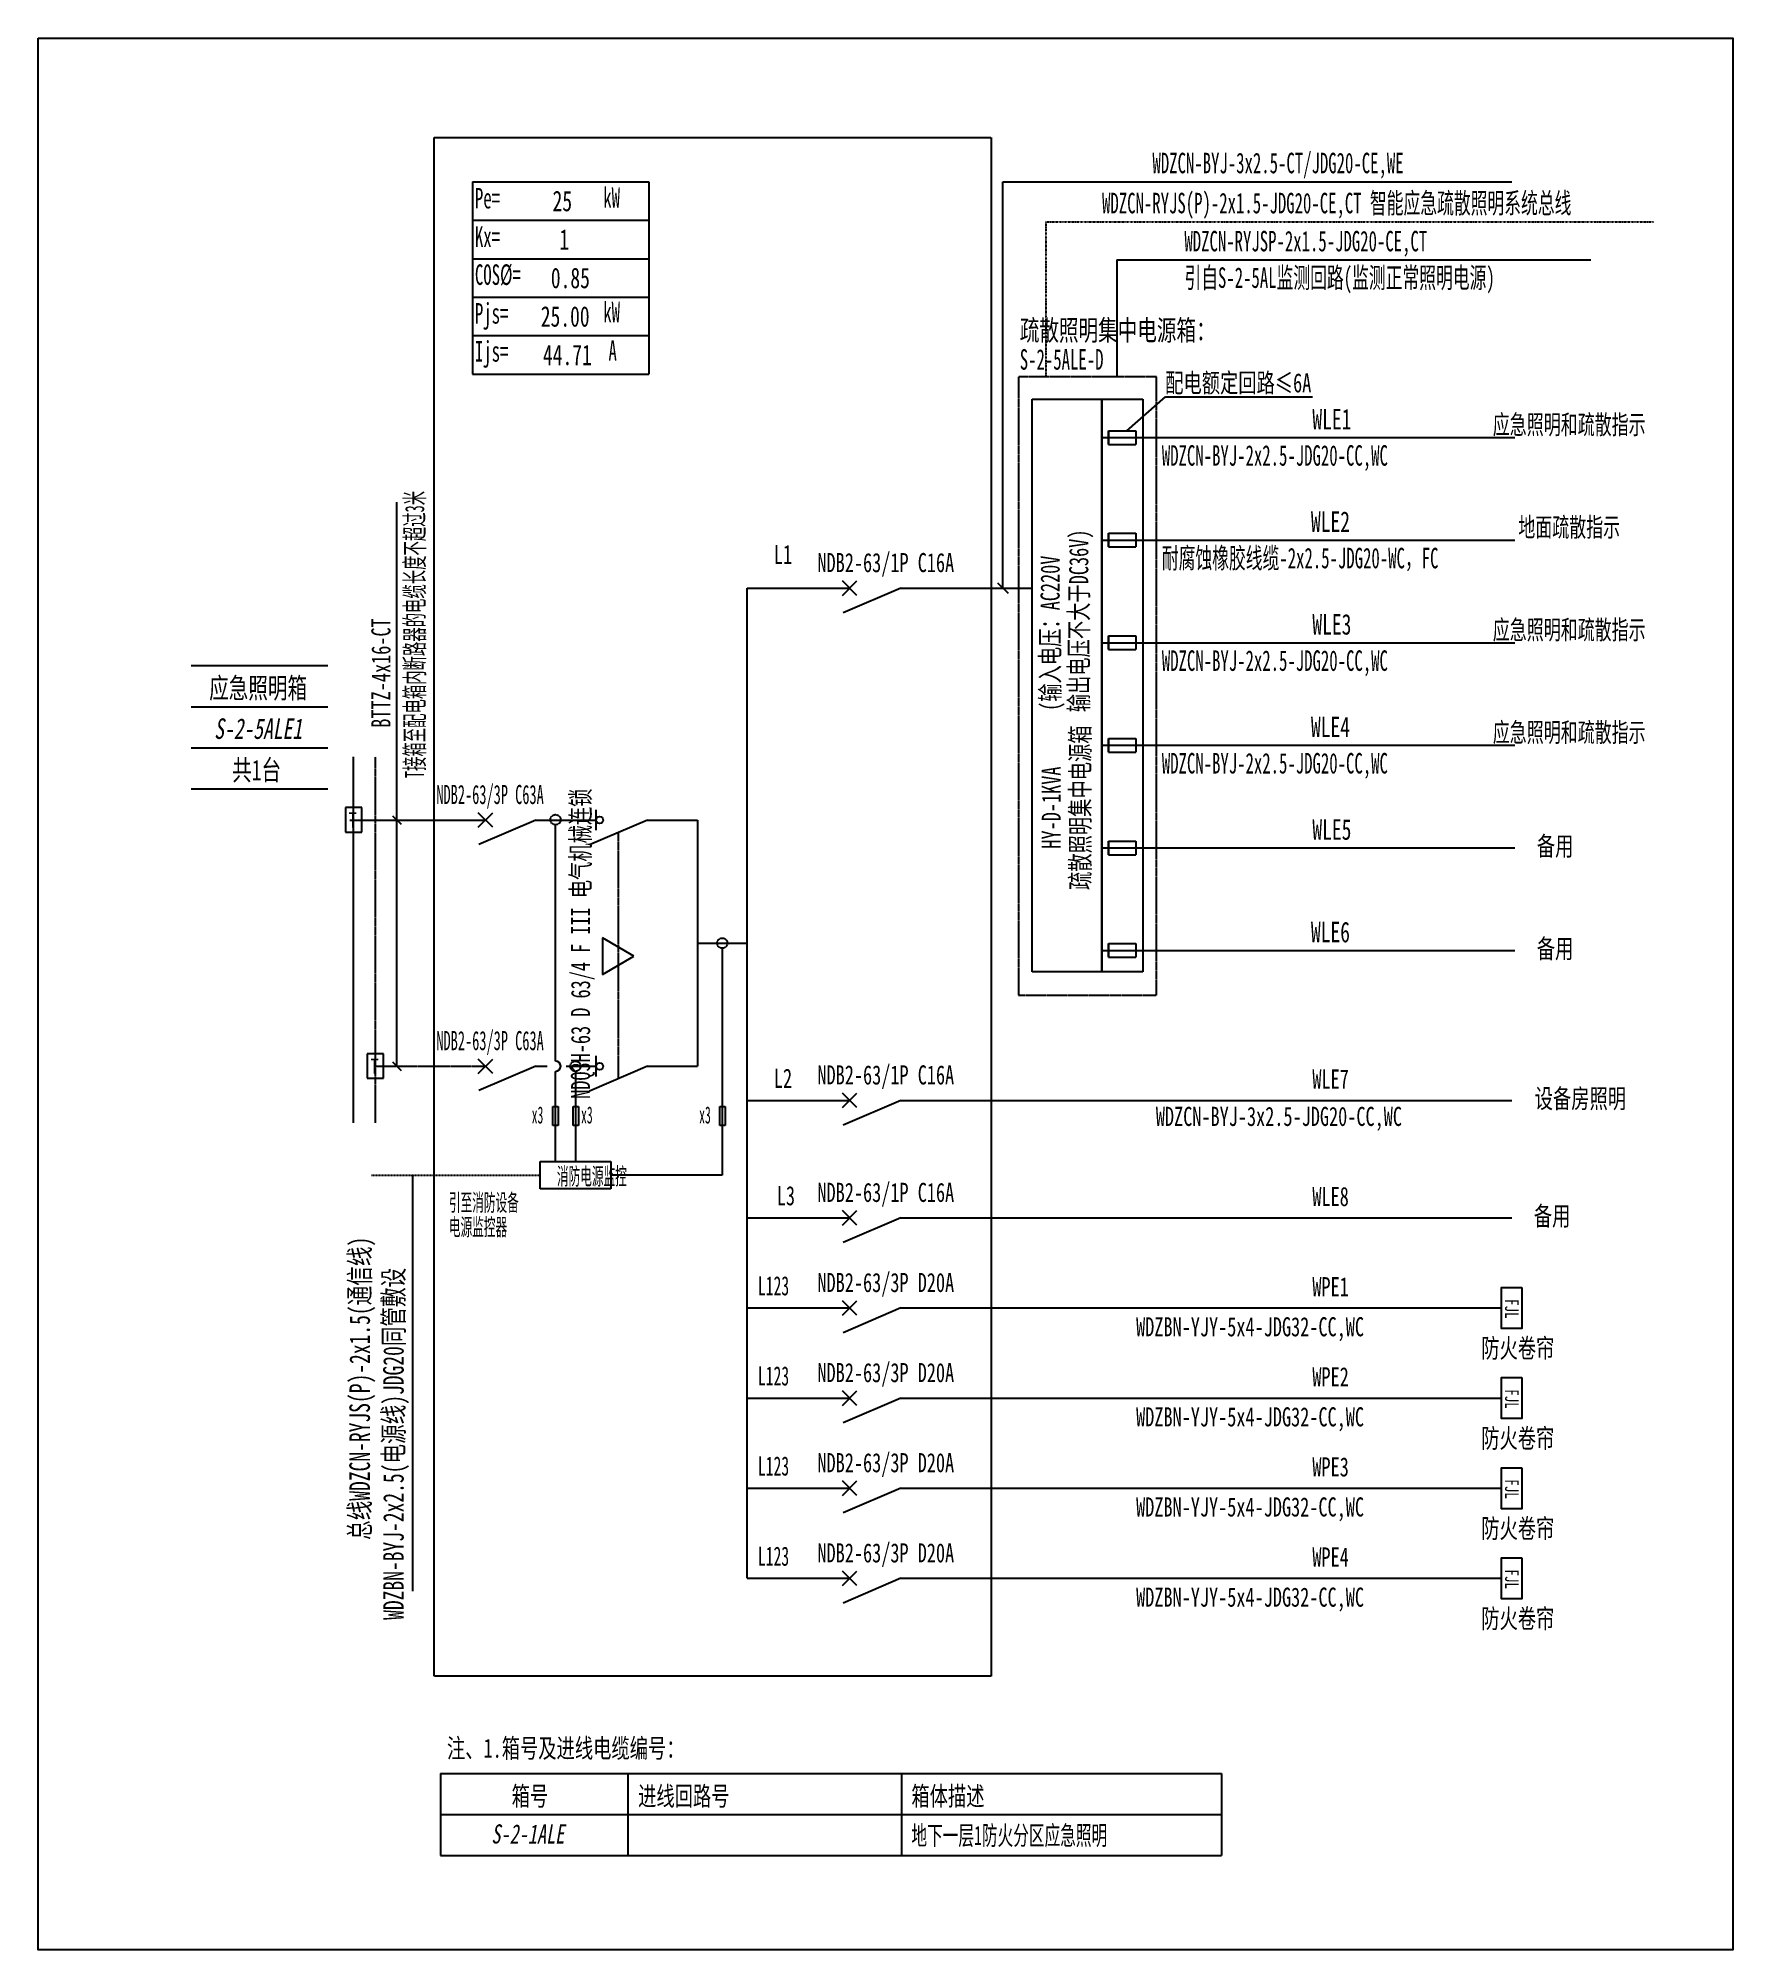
# Model space of a CAD drawing. Extents: x 235528 to 237787, y 348787 to 351335.
import ezdxf
from ezdxf.enums import TextEntityAlignment as Align

# ---------------------------------------------------------------- set-up
doc = ezdxf.new("R2010")
doc.units = 0
doc.header["$MEASUREMENT"] = 0
for name, pattern in [('_点划线L', [1.9, 1.5, -0.17, 0.06, -0.17]), ('_虚线S', [0.25, 0.125, -0.125]), ('DASH', [0.35, 0.25, -0.1]), ('DASHED', [0.75, 0.5, -0.25]), ('DIVIDE', [1.25, 0.5, -0.25, 0, -0.25, 0, -0.25])]:
    doc.linetypes.add(name, pattern=pattern)
for name, color, linetype in [('D_E_Eqpm(强电设备)', 100, 'Continuous'), ('D_E_Eqpm（强电设备）', 100, 'Continuous'), ('D_E_Text(强电文字)', 51, 'Continuous'), ('D_E_Text（强电文字）', 51, 'Continuous'), ('D_E_Wire(强电线缆)', 10, 'Continuous'), ('D_E_Wire（强电线缆）', 10, 'Continuous'), ('D_El_Wire（弱电线缆）', 10, 'Continuous'), ('D_T_TableDim（表格尺寸）', 255, 'Continuous'), ('DQ_Eqpm', 100, 'Continuous'), ('FL04GGFW_E72-配电箱系统图-塔楼部分$0$D_E_Eqpm（强电设备）', 100, 'Continuous'), ('FL09U293_E72-地下室配电箱系统图$0$D_E_Eqpm（强电设备）', 100, 'Continuous'), ('FL09U293_E72-地下室配电箱系统图$0$D_E_Text（强电文字）', 51, 'Continuous'), ('FL09U293_E72-地下室配电箱系统图$0$D_T_TableDim（表格尺寸）', 255, 'Continuous'), ('系统图', 220, 'Continuous')]:
    doc.layers.add(name, color=color, linetype=linetype)
doc.styles.add('FL09U293_E72-地下室配电箱系统图$0$FL04GGFW_E72-配电箱系统图-塔楼部分$0$电气', font='', dxfattribs={"width": 0.7})
doc.styles.add('FL09U293_E72-地下室配电箱系统图$0$FL04GGFW_E72-配电箱系统图-塔楼部分$0$电气箱', font='simhei.ttf', dxfattribs={"width": 0.8, "oblique": 10})
doc.styles.add('FL09U293_E72-地下室配电箱系统图$0$电气', font='', dxfattribs={"width": 0.7})
doc.styles.add('FL09U293_E72-地下室配电箱系统图$0$电气箱', font='simhei.ttf', dxfattribs={"width": 0.8, "oblique": 10})
doc.styles.add('HZ', font='', dxfattribs={"width": 0.7, "height": 400})
doc.styles.add('电气', font='', dxfattribs={"width": 0.7})
doc.styles.get('FL09U293_E72-地下室配电箱系统图$0$FL04GGFW_E72-配电箱系统图-塔楼部分$0$电气').set_extended_font_data('SimSun')
doc.styles.get('FL09U293_E72-地下室配电箱系统图$0$电气').set_extended_font_data('SimSun')
doc.styles.get('HZ').set_extended_font_data('SimSun')
doc.styles.get('电气').set_extended_font_data('SimSun')

msp = doc.modelspace()

# ---------------------------------------------------------------- linework, layer by layer
at = {"layer": 'D_E_Eqpm(强电设备)'}
for p, q in [((236599.7, 350592.4, 0), (236619, 350611.8, 0)), ((236619, 350592.4, 0), (236599.7, 350611.8, 0)), ((236677.7, 350602.1, 0), (236600.6, 350569, 0)), ((236114.2, 350283.2, 0), (236133.5, 350302.5, 0)), ((236133.5, 350283.2, 0), (236114.2, 350302.5, 0)), ((236271.5, 350279.2, 0), (236271.5, 350306.5, 0)), ((236114.2, 349955, 0), (236133.5, 349974.3, 0)), ((236133.5, 349955, 0), (236114.2, 349974.3, 0)), ((236271.5, 349951, 0), (236271.5, 349978.4, 0)), ((236599.7, 349909.6, 0), (236619, 349928.9, 0)), ((236619, 349909.6, 0), (236599.7, 349928.9, 0)), ((236677.7, 349919.2, 0), (236600.6, 349886.1, 0)), ((236599.7, 349753, 0), (236619, 349772.3, 0)), ((236619, 349753, 0), (236599.7, 349772.3, 0)), ((236677.7, 349762.6, 0), (236600.6, 349729.6, 0)), ((236599.7, 349632.9, 0), (236619, 349652.2, 0)), ((236619, 349632.9, 0), (236599.7, 349652.2, 0)), ((236677.7, 349642.5, 0), (236600.6, 349609.4, 0)), ((236599.7, 349512.7, 0), (236619, 349532.1, 0)), ((236619, 349512.7, 0), (236599.7, 349532.1, 0)), ((236677.7, 349522.4, 0), (236600.6, 349489.3, 0)), ((236599.7, 349392.6, 0), (236619, 349412, 0)), ((236619, 349392.6, 0), (236599.7, 349412, 0)), ((236677.7, 349402.3, 0), (236600.6, 349369.2, 0)), ((236599.7, 349272.5, 0), (236619, 349291.8, 0)), ((236619, 349272.5, 0), (236599.7, 349291.8, 0)), ((236677.7, 349282.2, 0), (236600.6, 349249.1, 0))]:
    msp.add_line(p, q, dxfattribs=at)
for centre in [(236276.1, 350292.9, 0), (236276.1, 349964.7, 0)]:
    msp.add_circle(centre, 4.65, dxfattribs=at)
at = {"layer": 'D_E_Eqpm（强电设备）'}
for p, q in [((236853, 350090.5, 0), (236853, 350853.8, 0)), ((236853, 350853.8, 0), (236945.6, 350853.8, 0)), ((236945.6, 350853.8, 0), (236945.6, 350090.5, 0)), ((236339.8, 350292.9, 0), (236262.6, 350259.8, 0)), ((236321.9, 350111.6, 0), (236279.8, 350136, 0)), ((236279.8, 350136, 0), (236279.8, 350087.2, 0)), ((236279.8, 350087.2, 0), (236321.9, 350111.6, 0)), ((236945.6, 350090.5, 0), (236853, 350090.5, 0)), ((236339.8, 349964.7, 0), (236262.6, 349931.6, 0))]:
    msp.add_line(p, q, dxfattribs=at)
at = {"layer": 'D_E_Eqpm（强电设备）', "linetype": 'DASH'}
msp.add_line((236301.2, 349948.1, 0), (236301.2, 350276.3, 0), dxfattribs=at)
at = {"layer": 'D_E_Eqpm（强电设备）', "elevation": 0}
for points in [[(237505.9, 349669.9), (237505.9, 349615.2), (237478.6, 349615.2), (237478.6, 349669.9)], [(237505.9, 349549.8), (237505.9, 349495.1), (237478.6, 349495.1), (237478.6, 349549.8)], [(237505.9, 349429.6), (237505.9, 349374.9), (237478.6, 349374.9), (237478.6, 349429.6)], [(237505.9, 349309.5), (237505.9, 349254.8), (237478.6, 349254.8), (237478.6, 349309.5)]]:
    msp.add_lwpolyline(points, close=True, dxfattribs=at)
at = {"layer": 'D_E_Text(强电文字)', "color": 51}
for p, q in [((236005.8, 349964.7, 0), (236005.8, 350716.8, 0)), ((236000.1, 350298.6, 0), (236011.5, 350287.2, 0)), ((236000.1, 349970.4, 0), (236011.5, 349959, 0)), ((236026.5, 349819.5, 0), (236026.5, 349265, 0))]:
    msp.add_line(p, q, dxfattribs=at)
at = {"layer": 'D_E_Text（强电文字）'}
for p, q in [((236106.4, 351143.7, 0), (236341.5, 351143.7, 0)), ((236106.4, 351143.7, 0), (236106.4, 350887.3, 0)), ((236341.5, 351143.7, 0), (236341.5, 350887.3, 0)), ((236813.8, 351143.7, 0), (237492.6, 351143.7, 0)), ((236813.8, 350602.1, 0), (236813.8, 351143.7, 0)), ((236106.4, 351092.4, 0), (236341.5, 351092.4, 0)), ((236106.4, 351041.1, 0), (236341.5, 351041.1, 0)), ((236106.4, 350989.8, 0), (236341.5, 350989.8, 0)), ((236106.4, 350938.6, 0), (236341.5, 350938.6, 0)), ((236106.4, 350887.3, 0), (236341.5, 350887.3, 0)), ((236979, 350811.8, 0), (237030.7, 350857, 0)), ((237030.7, 350857, 0), (237226.6, 350857, 0)), ((236806.8, 350609.1, 0), (236820.7, 350595.1, 0))]:
    msp.add_line(p, q, dxfattribs=at)
at = {"layer": 'D_E_Wire(强电线缆)'}
for p, q in [((235948, 349889.4, 0), (235948, 350377.2, 0)), ((235942.8, 350292.9, 0), (236123.8, 350292.9, 0)), ((236190.8, 350292.9, 0), (236271.5, 350292.9, 0)), ((236339.8, 350292.9, 0), (236406.6, 350292.9, 0)), ((236190.8, 349964.7, 0), (236206.2, 349964.7, 0)), ((236231.5, 349964.7, 0), (236271.5, 349964.7, 0)), ((236339.8, 349964.7, 0), (236406.6, 349964.7, 0))]:
    msp.add_line(p, q, dxfattribs=at)
at = {"layer": 'D_E_Wire(强电线缆)', "linetype": 'DASH'}
for p, q in [((235977.1, 349889.4, 0), (235977.1, 350377.2, 0)), ((235977.1, 349964.7, 0), (236123.8, 349964.7, 0))]:
    msp.add_line(p, q, dxfattribs=at)
at = {"layer": 'D_E_Wire（强电线缆）', "color": 10}
for p, q in [((236965.8, 351039.4, 0), (236965.8, 350883.6, 0)), ((236965.8, 351039.4, 0), (237597.9, 351039.4, 0)), ((236945.6, 350802.7, 0), (237496.5, 350802.7, 0)), ((236945.6, 350666, 0), (237496.5, 350666, 0)), ((236945.6, 350529.2, 0), (237496.5, 350529.2, 0)), ((236945.6, 350392.5, 0), (237496.5, 350392.5, 0)), ((236945.6, 350255.7, 0), (237496.5, 350255.7, 0)), ((236945.6, 350119, 0), (237496.5, 350119, 0))]:
    msp.add_line(p, q, dxfattribs=at)
at = {"layer": 'D_E_Wire（强电线缆）'}
for p, q in [((236472.6, 349282.2, 0), (236472.6, 350602.1, 0)), ((236472.6, 350602.1, 0), (236609.4, 350602.1, 0)), ((236677.7, 350602.1, 0), (236853, 350602.1, 0)), ((236406.6, 350292.9, 0), (236406.6, 349964.7, 0)), ((236406.6, 350128.8, 0), (236472.6, 350128.8, 0)), ((236439.6, 350121.9, 0), (236439.6, 349819.5, 0)), ((236243.8, 349957.8, 0), (236243.8, 349837.8, 0)), ((236472.6, 349919.2, 0), (236609.4, 349919.2, 0)), ((236677.7, 349919.2, 0), (237492.6, 349919.2, 0)), ((236213.7, 349911, 0), (236220.9, 349911, 0)), ((236213.7, 349885.8, 0), (236213.7, 349911, 0)), ((236220.9, 349911, 0), (236220.9, 349885.8, 0)), ((236240.7, 349911, 0), (236247.9, 349911, 0)), ((236240.7, 349885.8, 0), (236240.7, 349911, 0)), ((236247.9, 349911, 0), (236247.9, 349885.8, 0)), ((236436.2, 349911, 0), (236443.4, 349911, 0)), ((236436.2, 349885.8, 0), (236436.2, 349911, 0)), ((236443.4, 349911, 0), (236443.4, 349885.8, 0)), ((236220.9, 349885.8, 0), (236213.7, 349885.8, 0)), ((236247.9, 349885.8, 0), (236240.7, 349885.8, 0)), ((236443.4, 349885.8, 0), (236436.2, 349885.8, 0)), ((236472.6, 349762.6, 0), (236609.4, 349762.6, 0)), ((236677.7, 349762.6, 0), (237492.6, 349762.6, 0)), ((236472.6, 349642.5, 0), (236609.4, 349642.5, 0)), ((236677.7, 349642.5, 0), (237478.6, 349642.5, 0)), ((236472.6, 349522.4, 0), (236609.4, 349522.4, 0)), ((236677.7, 349522.4, 0), (237478.6, 349522.4, 0)), ((236472.6, 349402.3, 0), (236609.4, 349402.3, 0)), ((236677.7, 349402.3, 0), (237478.6, 349402.3, 0)), ((236472.6, 349282.2, 0), (236609.4, 349282.2, 0)), ((236677.7, 349282.2, 0), (237478.6, 349282.2, 0))]:
    msp.add_line(p, q, dxfattribs=at)
at = {"layer": 'D_E_Wire（强电线缆）', "linetype": '_点划线L'}
for p, q in [((236217.3, 349971.5, 0), (236217.3, 350286.4, 0)), ((236217.3, 349837.8, 0), (236217.3, 349957.8, 0)), ((236196.6, 349837.8, 0), (236291.1, 349837.8, 0)), ((236196.6, 349801.3, 0), (236196.6, 349837.8, 0)), ((236291.1, 349837.8, 0), (236291.1, 349801.3, 0)), ((236439.6, 349819.5, 0), (236291.1, 349819.5, 0)), ((236291.1, 349801.3, 0), (236196.6, 349801.3, 0))]:
    msp.add_line(p, q, dxfattribs=at)
at = {"layer": 'D_E_Wire（强电线缆）', "linetype": '_虚线S'}
msp.add_line((235972, 349819.5, 0), (236196.6, 349819.5, 0), dxfattribs=at)
at = {"layer": 'D_E_Wire（强电线缆）', "linetype": '_点划线L'}
for centre in [(236217.3, 350293.3, 0), (236439.6, 350128.8, 0), (236243.8, 349964.7, 0)]:
    msp.add_circle(centre, 6.84, dxfattribs=at)
at = {"layer": 'D_E_Wire（强电线缆）'}
msp.add_arc((236217.3, 349964.7, 0), 6.84, 270, 90, dxfattribs=at)
at = {"layer": 'D_El_Wire（弱电线缆）', "color": 200, "linetype": 'DIVIDE'}
for q in [(237681.6, 351090.2, 0), (236871.2, 350883.6, 0)]:
    msp.add_line((236871.2, 351090.2, 0), q, dxfattribs=at)
at = {"layer": 'D_T_TableDim（表格尺寸）', "linetype": 'DASHED'}
for p, q in [((236055.6, 349151.9, 0), (236055.6, 351202.5, 0)), ((236055.6, 351202.5, 0), (236798, 351202.5, 0)), ((236798, 351202.5, 0), (236798, 349151.9, 0)), ((236798, 349151.9, 0), (236055.6, 349151.9, 0))]:
    msp.add_line(p, q, dxfattribs=at)
at = {"layer": 'D_T_TableDim（表格尺寸）', "linetype": 'DASH'}
for p, q in [((237018.5, 350883.6, 0), (236834.7, 350883.6, 0)), ((236834.7, 350883.6, 0), (236834.7, 350059.3, 0)), ((237018.5, 350059.3, 0), (237018.5, 350883.6, 0)), ((236834.7, 350059.3, 0), (237018.5, 350059.3, 0))]:
    msp.add_line(p, q, dxfattribs=at)
at = {"layer": 'DQ_Eqpm'}
for p, q in [((235958.9, 350309.6, 0), (235937.1, 350309.6, 0)), ((235937.1, 350309.6, 0), (235937.1, 350276.8, 0)), ((235958.9, 350276.8, 0), (235958.9, 350309.6, 0)), ((235937.1, 350276.8, 0), (235958.9, 350276.8, 0)), ((235988.1, 349981.4, 0), (235966.2, 349981.4, 0)), ((235966.2, 349981.4, 0), (235966.2, 349948.6, 0)), ((235988.1, 349948.6, 0), (235988.1, 349981.4, 0)), ((235966.2, 349948.6, 0), (235988.1, 349948.6, 0))]:
    msp.add_line(p, q, dxfattribs=at)
at = {"layer": 'FL04GGFW_E72-配电箱系统图-塔楼部分$0$D_E_Eqpm（强电设备）'}
for p, q in [((236945.6, 350090.5, 0), (236945.6, 350853.8, 0)), ((236945.6, 350853.8, 0), (237000.3, 350853.8, 0)), ((237000.3, 350853.8, 0), (237000.3, 350090.5, 0)), ((236954.7, 350811.8, 0), (236991.2, 350811.8, 0)), ((236954.7, 350811.8, 0), (236954.7, 350811.8, 0)), ((236954.7, 350811.8, 0), (236954.7, 350793.6, 0)), ((236954.7, 350793.6, 0), (236954.7, 350811.8, 0)), ((236991.2, 350811.8, 0), (236991.2, 350793.6, 0)), ((236954.7, 350793.6, 0), (236991.2, 350793.6, 0)), ((236954.7, 350793.6, 0), (236954.7, 350793.6, 0)), ((236954.7, 350675.1, 0), (236991.2, 350675.1, 0)), ((236954.7, 350675.1, 0), (236954.7, 350675.1, 0)), ((236954.7, 350675.1, 0), (236954.7, 350656.9, 0)), ((236954.7, 350656.9, 0), (236954.7, 350675.1, 0)), ((236954.7, 350656.9, 0), (236991.2, 350656.9, 0)), ((236954.7, 350656.9, 0), (236954.7, 350656.9, 0)), ((236991.2, 350675.1, 0), (236991.2, 350656.9, 0)), ((236954.7, 350538.3, 0), (236991.2, 350538.3, 0)), ((236954.7, 350538.3, 0), (236954.7, 350538.3, 0)), ((236954.7, 350538.3, 0), (236954.7, 350520.1, 0)), ((236954.7, 350520.1, 0), (236954.7, 350538.3, 0)), ((236991.2, 350538.3, 0), (236991.2, 350520.1, 0)), ((236954.7, 350520.1, 0), (236991.2, 350520.1, 0)), ((236954.7, 350520.1, 0), (236954.7, 350520.1, 0)), ((236954.7, 350401.6, 0), (236991.2, 350401.6, 0)), ((236954.7, 350401.6, 0), (236954.7, 350401.6, 0)), ((236954.7, 350401.6, 0), (236954.7, 350383.4, 0)), ((236954.7, 350383.4, 0), (236954.7, 350401.6, 0)), ((236991.2, 350401.6, 0), (236991.2, 350383.4, 0)), ((236954.7, 350383.4, 0), (236991.2, 350383.4, 0)), ((236954.7, 350383.4, 0), (236954.7, 350383.4, 0)), ((236954.7, 350264.9, 0), (236991.2, 350264.9, 0)), ((236954.7, 350264.9, 0), (236954.7, 350264.9, 0)), ((236954.7, 350264.9, 0), (236954.7, 350246.6, 0)), ((236954.7, 350246.6, 0), (236954.7, 350264.9, 0)), ((236991.2, 350264.9, 0), (236991.2, 350246.6, 0)), ((236954.7, 350246.6, 0), (236991.2, 350246.6, 0)), ((236954.7, 350246.6, 0), (236954.7, 350246.6, 0)), ((236954.7, 350128.1, 0), (236991.2, 350128.1, 0)), ((236954.7, 350128.1, 0), (236954.7, 350128.1, 0)), ((236954.7, 350128.1, 0), (236954.7, 350109.9, 0)), ((236954.7, 350109.9, 0), (236954.7, 350128.1, 0)), ((236991.2, 350128.1, 0), (236991.2, 350109.9, 0)), ((236954.7, 350109.9, 0), (236991.2, 350109.9, 0)), ((236954.7, 350109.9, 0), (236954.7, 350109.9, 0)), ((237000.3, 350090.5, 0), (236945.6, 350090.5, 0))]:
    msp.add_line(p, q, dxfattribs=at)
at = {"layer": 'FL09U293_E72-地下室配电箱系统图$0$D_E_Eqpm（强电设备）'}
for p, q in [((236190.8, 350292.9, 0), (236115, 350260.4, 0)), ((236190.8, 349964.7, 0), (236115, 349932.2, 0))]:
    msp.add_line(p, q, dxfattribs=at)
at = {"layer": 'FL09U293_E72-地下室配电箱系统图$0$D_T_TableDim（表格尺寸）'}
for p, q in [((235731.3, 350498.7, 0), (235913.7, 350498.7, 0)), ((235731.3, 350444, 0), (235913.7, 350444, 0)), ((235731.3, 350389.3, 0), (235913.7, 350389.3, 0)), ((235731.3, 350334.6, 0), (235913.7, 350334.6, 0))]:
    msp.add_line(p, q, dxfattribs=at)
at = {"layer": 'FL09U293_E72-地下室配电箱系统图$0$D_T_TableDim（表格尺寸）', "ltscale": 3.5}
for p, q in [((236063.9, 349021.9, 0), (237105.3, 349021.9, 0)), ((236063.9, 349021.9, 0), (236063.9, 348912.5, 0)), ((236313.6, 349021.9, 0), (236313.6, 348912.5, 0)), ((236678.6, 349021.9, 0), (236678.6, 348912.5, 0)), ((237105.3, 349021.9, 0), (237105.3, 348912.5, 0)), ((236063.9, 348967.2, 0), (237105.3, 348967.2, 0)), ((236063.9, 348967.2, 0), (237105.3, 348967.2, 0)), ((236063.9, 348912.5, 0), (237105.3, 348912.5, 0))]:
    msp.add_line(p, q, dxfattribs=at)
at = {"layer": '系统图', "ltscale": 9973.992009}
msp.add_lwpolyline([(235527.5, 351335), (237787, 351335), (237787, 348787), (235527.5, 348787)], close=True, dxfattribs=at)

# ---------------------------------------------------------------- texts
at = {"layer": 'D_E_Eqpm（强电设备）', "color": 51, "style": '电气', "width": 0.7}
for p in [(237492.4, 349641.4, 0), (237492.4, 349521.2, 0), (237492.4, 349401.1, 0), (237492.4, 349281, 0)]:
    msp.add_text('FJL', height=18.23, rotation=270, dxfattribs=at).set_placement(p, align=Align.MIDDLE)
at = {"layer": 'D_E_Text(强电文字)', "color": 51, "style": '电气'}
for s, height, width, p in [('疏散照明集中电源箱：', 27.35, 0.7, (236836.3, 350932.1, 0)), ('L1', 25.53, 0.7, (236508.4, 350634.1, 0)), ('NDB2-63/1P C16A', 25.525, 0.7, (236566.5, 350623.3, 0)), ('备用', 25.53, 0.7, (237525.7, 350245.4, 0)), ('备用', 25.53, 0.7, (237525.7, 350108.7, 0)), ('NDB2-63/1P C16A', 25.525, 0.7, (236566.5, 349940.4, 0)), ('L2', 25.53, 0.7, (236508.4, 349935.9, 0)), ('WLE7', 25.53, 0.7, (237226.4, 349934.9, 0)), ('设备房照明', 25.53, 0.7, (237522.9, 349908.9, 0)), ('WDZCN-BYJ-3x2.5-JDG20-CC,WC ', 25.525, 0.7, (237017.7, 349885.1, 0)), ('L3', 25.53, 0.7, (236512.3, 349779.4, 0)), ('NDB2-63/1P C16A', 25.525, 0.7, (236566.5, 349783.8, 0)), ('WLE8', 25.53, 0.7, (237226.4, 349778.3, 0)), ('备用', 25.53, 0.7, (237521.7, 349752.3, 0)), ('NDB2-63/3P D20A', 25.525, 0.7, (236566.5, 349663.7, 0)), ('L123', 25.53, 0.6, (236487.1, 349659.3, 0)), ('WPE1', 25.53, 0.7, (237226.4, 349658.1, 0)), ('WDZBN-YJY-5x4-JDG32-CC,WC ', 25.525, 0.7, (236991.4, 349604.7, 0)), ('防火卷帘', 25.53, 0.7, (237451.6, 349576.2, 0)), ('L123', 25.53, 0.6, (236487.1, 349539.2, 0)), ('NDB2-63/3P D20A', 25.525, 0.7, (236566.5, 349543.6, 0)), ('WPE2', 25.53, 0.7, (237226.4, 349538, 0)), ('WDZBN-YJY-5x4-JDG32-CC,WC ', 25.525, 0.7, (236991.4, 349484.6, 0)), ('防火卷帘', 25.53, 0.7, (237451.6, 349456.1, 0)), ('L123', 25.53, 0.6, (236487.1, 349419.1, 0)), ('NDB2-63/3P D20A', 25.525, 0.7, (236566.5, 349423.5, 0)), ('WPE3', 25.53, 0.7, (237226.4, 349417.9, 0)), ('WDZBN-YJY-5x4-JDG32-CC,WC ', 25.525, 0.7, (236991.4, 349364.5, 0)), ('防火卷帘', 25.53, 0.7, (237451.6, 349335.9, 0)), ('NDB2-63/3P D20A', 25.525, 0.7, (236566.5, 349303.3, 0)), ('L123', 25.53, 0.6, (236487.1, 349298.9, 0)), ('WPE4', 25.53, 0.7, (237226.4, 349297.8, 0)), ('WDZBN-YJY-5x4-JDG32-CC,WC ', 25.525, 0.7, (236991.4, 349244.3, 0)), ('防火卷帘', 25.53, 0.7, (237451.6, 349215.8, 0))]:
    msp.add_text(s, height=height, dxfattribs=dict(at, width=width)).set_placement(p)
at = {"layer": 'D_E_Text(强电文字)', "color": 51, "style": '电气', "width": 0.65}
for s, p in [('应急照明和疏散指示', (237568.9, 350820.5, 0)), ('地面疏散指示', (237568.9, 350683.8, 0)), ('应急照明和疏散指示', (237568.9, 350547, 0)), ('应急照明和疏散指示', (237568.9, 350410.3, 0))]:
    msp.add_text(s, height=25.53, dxfattribs=at).set_placement(p, align=Align.MIDDLE)
at = {"layer": 'D_E_Text(强电文字)', "color": 51, "style": '电气'}
for s, width, p in [('T接箱至配电箱内断路器的电缆长度不超过3米', 0.55, (236042.1, 350348.7, 0)), ('BTTZ-4x16-CT', 0.7, (235997.2, 350415.9, 0))]:
    msp.add_text(s, height=25.525, rotation=90, dxfattribs=dict(at, width=width)).set_placement(p)
at = {"layer": 'D_E_Text(强电文字)', "style": 'FL09U293_E72-地下室配电箱系统图$0$FL04GGFW_E72-配电箱系统图-塔楼部分$0$电气', "width": 0.7}
for s, p in [('应急照明箱', (235820.7, 350469.4, 0)), ('共1台', (235818.7, 350360.1, 0))]:
    msp.add_text(s, height=27.35, dxfattribs=at).set_placement(p, align=Align.MIDDLE)
at = {"layer": 'D_E_Text(强电文字)', "style": 'FL09U293_E72-地下室配电箱系统图$0$FL04GGFW_E72-配电箱系统图-塔楼部分$0$电气箱', "oblique": 10, "width": 0.7}
msp.add_text('S-2-5ALE1', height=27.35, dxfattribs=at).set_placement((235820.7, 350414.7, 0), align=Align.MIDDLE)
at = {"layer": 'D_E_Text（强电文字）', "style": '电气'}
for s, height, width, p in [('WDZCN-BYJ-3x2.5-CT/JDG20-CE,WE', 27.349, 0.6, (237013.2, 351155, 0)), ('25', 27.35, 0.7, (236213.3, 351104.4, 0)), ('1', 27.3, 0.7, (236222.4, 351053.1, 0)), (' 0.85', 27.35, 0.7, (236198, 351001.8, 0)), ('WLE1', 27.35, 0.7, (237226.4, 350813.6, 0)), ('WDZCN-BYJ-2x2.5-JDG20-CC,WC', 27.349, 0.6, (237025.7, 350765.2, 0)), ('WLE2', 27.35, 0.7, (237224.5, 350676.9, 0)), ('耐腐蚀橡胶线缆-2x2.5-JDG20-WC，FC', 27.349, 0.6, (237025.7, 350628.4, 0)), ('WLE3', 27.35, 0.7, (237226.4, 350540.1, 0)), ('WDZCN-BYJ-2x2.5-JDG20-CC,WC', 27.349, 0.6, (237025.7, 350491.7, 0)), ('WLE4', 27.35, 0.7, (237224.5, 350403.4, 0)), ('WDZCN-BYJ-2x2.5-JDG20-CC,WC', 27.349, 0.6, (237025.7, 350354.9, 0)), ('WLE5', 27.35, 0.7, (237226.4, 350266.6, 0)), ('WLE6', 27.35, 0.7, (237224.5, 350129.9, 0))]:
    msp.add_text(s, height=height, dxfattribs=dict(at, width=width)).set_placement(p)
at = {"layer": 'D_E_Text（强电文字）', "linetype": 'Continuous', "style": '电气', "width": 0.6}
for s, height, p in [('Pe=', 27.35, (236109.8, 351108.1, 0)), ('kW', 27.35, (236280.9, 351109, 0)), ('Kx=', 27.35, (236109.8, 351056.7, 0)), ('COS%%C=', 27.35, (236109.8, 351006.2, 0)), ('Pjs=', 27.35, (236109.8, 350954.6, 0)), ('kW', 27.35, (236280.9, 350956.3, 0)), ('Ijs=', 27.35, (236109.8, 350903.9, 0)), ('A', 27.3, (236287.9, 350905, 0))]:
    msp.add_text(s, height=height, dxfattribs=at).set_placement(p)
at = {"layer": 'D_E_Text（强电文字）', "color": 51, "style": '电气', "width": 0.6}
for s, height, p in [('WDZCN-RYJS(P)-2x1.5-JDG20-CE,CT 智能应急疏散照明系统总线', 27.349, (236946, 351101.6, 0)), ('WDZCN-RYJSP-2x1.5-JDG20-CE,CT', 27.349, (237055.8, 351050.9, 0)), ('引自S-2-5AL监测回路(监测正常照明电源)', 27.349, (237055.8, 351002.2, 0)), ('S-2-5ALE-D', 27.35, (236836.3, 350893.2, 0))]:
    msp.add_text(s, height=height, dxfattribs=at).set_placement(p)
at = {"layer": 'D_E_Text（强电文字）', "color": 6, "style": '电气', "width": 0.7}
for s, p in [('25.00', (236197.6, 350950.5, 0)), ('44.71', (236200.5, 350899.2, 0))]:
    msp.add_text(s, height=27.35, dxfattribs=at).set_placement(p)
at = {"layer": 'D_E_Text（强电文字）', "style": '电气'}
for s, height, width, p in [('配电额定回路≤6A', 25.53, 0.7, (237127.6, 350876.2, 0)), ('NDB2-63/3P C63A', 25.525, 0.55, (236130, 350324.9, 0)), ('NDB2-63/3P C63A', 25.525, 0.55, (236130, 349996.8, 0))]:
    msp.add_text(s, height=height, dxfattribs=dict(at, width=width)).set_placement(p, align=Align.MIDDLE)
at = {"layer": 'D_E_Text（强电文字）', "color": 51, "style": '电气', "width": 0.7}
for s, height, p in [('输出电压不大于DC36V)', 25.525, (236916.4, 350558.3, 0)), ('(输入电压：AC220V', 25.525, (236878.2, 350541.9, 0)), ('疏散照明集中电源箱', 25.53, (236916.4, 350309.3, 0)), ('HY-D-1KVA', 25.53, (236878.2, 350309.5, 0))]:
    msp.add_text(s, height=height, rotation=90, dxfattribs=at).set_placement(p, align=Align.MIDDLE)
at = {"layer": 'D_E_Text（强电文字）', "style": '电气', "width": 0.7}
msp.add_text('NDQ3H-63 D 63/4 F III 电气机械连锁', height=25.525, rotation=90, dxfattribs=at).set_placement((236251.8, 350128.1, 0), align=Align.MIDDLE)
for s, p in [('总线WDZCN-RYJS(P)-2x1.5(通信线)', (235969.8, 349333.3)), ('WDZBN-BYJ-2x2.5(电源线)JDG20同管敷设', (236014.8, 349226.7))]:
    msp.add_text(s, height=27.349, rotation=90, dxfattribs=at).set_placement(p)
at = {"layer": 'D_E_Wire（强电线缆）', "color": 51, "linetype": 'Continuous', "style": 'HZ', "width": 0.5}
for s, p in [('x3', (236185.5, 349888.4, 0)), ('x3', (236251.3, 349888.4, 0)), ('x3', (236408.8, 349888.4, 0)), ('消防电源监控', (236219.1, 349806.7, 0)), ('引至消防设备', (236075.1, 349771.7, 0)), ('电源监控器', (236075.1, 349739.1, 0))]:
    msp.add_text(s, height=22.79, dxfattribs=at).set_placement(p)
at = {"layer": 'DQ_Eqpm', "color": 51, "style": '电气', "width": 0.8}
for p in [(235941.3, 350282.9, 0), (235970.5, 349954.7, 0)]:
    msp.add_text('T', height=20.1, dxfattribs=at).set_placement(p)
at = {"layer": 'FL09U293_E72-地下室配电箱系统图$0$D_E_Text（强电文字）', "style": 'FL09U293_E72-地下室配电箱系统图$0$电气'}
for s, height, width, p in [('注、1.箱号及进线电缆编号：', 25.525, 0.7, (236072.5, 349042.9, 0)), ('箱号', 25.53, 0.7, (236158.8, 348979.1, 0)), ('进线回路号', 25.53, 0.7, (236327.4, 348979.1, 0)), ('箱体描述', 25.53, 0.7, (236691.8, 348979.1, 0)), ('地下一层1防火分区应急照明', 25.525, 0.6, (236691.8, 348926.7, 0))]:
    msp.add_text(s, height=height, dxfattribs=dict(at, width=width)).set_placement(p)
at = {"layer": 'FL09U293_E72-地下室配电箱系统图$0$D_E_Text（强电文字）', "style": 'FL09U293_E72-地下室配电箱系统图$0$电气箱', "oblique": 10, "width": 0.7}
msp.add_text('S-2-1ALE', height=25.53, dxfattribs=at).set_placement((236180.3, 348941.4, 0), align=Align.MIDDLE)

doc.saveas('drawing.dxf')
